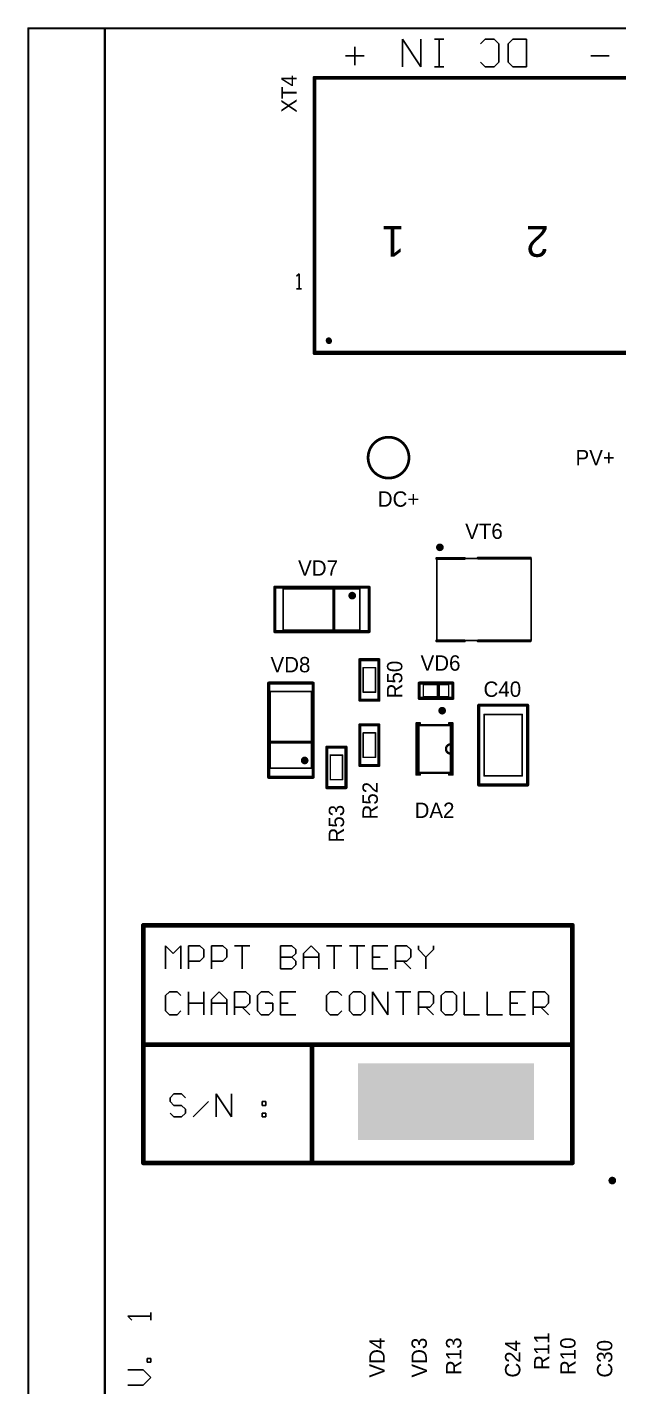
# Model space of a CAD drawing. Header units: millimetres. Extents: x 401 to 806, y 209 to 418.
# Drawn here: x 400.8 to 439.4, y 321.8 to 410.5 of the extents above; entities that cross this region are included whole.
import ezdxf

# ---------------------------------------------------------------- set-up
doc = ezdxf.new("R2010")
doc.units = ezdxf.units.MM
for name, color, linetype in [('KeepOutLayer', 6, 'Continuous'), ('Mechanical1', 6, 'Continuous'), ('TopOverlay', 28, 'Continuous')]:
    doc.layers.add(name, color=color, linetype=linetype)

msp = doc.modelspace()

# ---------------------------------------------------------------- linework, layer by layer
at = {"layer": 'KeepOutLayer', "const_width": 0.15}
for points in [[(400.85, 210.448), (400.85, 410.448)], [(400.85, 410.448), (405.85, 410.448)], [(405.85, 410.448), (505.85, 410.448)], [(405.85, 210.448), (405.85, 410.448)]]:
    msp.add_lwpolyline(points, dxfattribs=at)
at = {"layer": 'KeepOutLayer', "const_width": 0.075}
for points in [[(400.813, 410.448, 1), (400.888, 410.448, 1)], [(400.813, 410.448, 1), (400.888, 410.448, 1)], [(405.813, 410.448, 1), (405.888, 410.448, 1)], [(405.813, 410.448, 1), (405.888, 410.448, 1)], [(405.813, 410.448, 1), (405.888, 410.448, 1)]]:
    msp.add_lwpolyline(points, format="xyb", close=True, dxfattribs=at)
at = {"layer": 'Mechanical1'}
for points, const_width in [([(419.6, 407.148), (440.2, 407.148)], 0.1), ([(419.6, 389.368), (419.6, 407.148)], 0.1), ([(419.6, 389.368), (440.2, 389.368)], 0.1), ([(427.5, 370.522), (427.5, 375.872)], 0.1), ([(427.5, 375.872), (433.65, 375.872)], 0.1), ([(433.65, 370.522), (433.65, 375.872)], 0.1), ([(417.48, 371.198), (417.48, 373.898)], 0.1), ([(417.48, 373.898), (422.48, 373.898)], 0.1), ([(422.48, 371.198), (422.48, 373.898)], 0.1), ([(417.48, 371.198), (422.48, 371.198)], 0.1), ([(427.5, 370.522), (433.65, 370.522)], 0.1), ([(422.7, 368.748), (423.5, 368.748)], 0.1), ([(422.7, 367.148), (422.7, 368.748)], 0.1), ([(423.5, 367.148), (423.5, 368.748)], 0.1), ([(416.63, 367.198), (419.33, 367.198)], 0.1), ([(416.63, 362.198), (416.63, 367.198)], 0.1), ([(419.33, 362.198), (419.33, 367.198)], 0.1), ([(422.7, 367.148), (423.5, 367.148)], 0.1), ([(426.625, 367.647), (428.2, 367.648)], 0.1), ([(426.625, 367.647), (426.625, 366.848)], 0.1), ([(427.6, 366.848), (427.6, 367.648)], 0.1), ([(428.2, 367.648), (428.275, 367.647)], 0.1), ([(428.275, 366.848), (428.275, 367.647)], 0.1), ([(426.625, 366.848), (428.275, 366.848)], 0.1), ([(430.586, 365.698), (433.075, 365.698)], 0.1), ([(430.586, 361.698), (430.586, 365.698)], 0.1), ([(433.075, 361.698), (433.075, 365.698)], 0.1), ([(422.7, 364.498), (423.5, 364.498)], 0.1), ([(422.7, 362.898), (422.7, 364.498)], 0.1), ([(423.5, 362.898), (423.5, 364.498)], 0.1), ([(426.296, 364.997), (428.404, 364.997)], 0.15), ([(426.296, 361.898), (426.296, 364.997)], 0.15), ([(428.404, 361.898), (428.404, 364.997)], 0.15), ([(420.55, 363.048), (421.35, 363.048)], 0.1), ([(420.55, 361.448), (420.55, 363.048)], 0.1), ([(421.35, 361.448), (421.35, 363.048)], 0.1), ([(422.7, 362.898), (423.5, 362.898)], 0.1), ([(416.63, 362.198), (419.33, 362.198)], 0.1), ([(426.296, 361.898), (428.404, 361.898)], 0.15), ([(420.55, 361.448), (421.35, 361.448)], 0.1), ([(430.586, 361.698), (433.075, 361.698)], 0.1)]:
    msp.add_lwpolyline(points, dxfattribs=dict(at, const_width=const_width))
for points, const_width in [([(419.575, 407.148, 1), (419.625, 407.148, 1)], 0.05), ([(419.575, 407.148, 1), (419.625, 407.148, 1)], 0.05), ([(420.551, 390.092, 1), (420.351, 390.092, 1)], 0.2), ([(420.301, 390.092, 1), (420.401, 390.092, 1)], 0.1), ([(420.501, 390.092, 1), (420.601, 390.092, 1)], 0.1), ([(419.575, 389.368, 1), (419.625, 389.368, 1)], 0.05), ([(419.575, 389.368, 1), (419.625, 389.368, 1)], 0.05), ([(427.575, 376.598, 1), (427.825, 376.598, 1)], 0.25), ([(427.475, 375.872, 1), (427.525, 375.872, 1)], 0.05), ([(427.475, 375.872, 1), (427.525, 375.872, 1)], 0.05), ([(433.625, 375.872, 1), (433.675, 375.872, 1)], 0.05), ([(433.625, 375.872, 1), (433.675, 375.872, 1)], 0.05), ([(417.455, 373.898, 1), (417.505, 373.898, 1)], 0.05), ([(417.455, 373.898, 1), (417.505, 373.898, 1)], 0.05), ([(421.855, 373.448, 1), (422.105, 373.448, 1)], 0.25), ([(422.455, 373.898, 1), (422.505, 373.898, 1)], 0.05), ([(422.455, 373.898, 1), (422.505, 373.898, 1)], 0.05), ([(417.455, 371.198, 1), (417.505, 371.198, 1)], 0.05), ([(417.455, 371.198, 1), (417.505, 371.198, 1)], 0.05), ([(422.455, 371.198, 1), (422.505, 371.198, 1)], 0.05), ([(422.455, 371.198, 1), (422.505, 371.198, 1)], 0.05), ([(427.475, 370.522, 1), (427.525, 370.522, 1)], 0.05), ([(427.475, 370.522, 1), (427.525, 370.522, 1)], 0.05), ([(433.625, 370.522, 1), (433.675, 370.522, 1)], 0.05), ([(433.625, 370.522, 1), (433.675, 370.522, 1)], 0.05), ([(422.675, 368.748, 1), (422.725, 368.748, 1)], 0.05), ([(422.675, 368.748, 1), (422.725, 368.748, 1)], 0.05), ([(423.475, 368.748, 1), (423.525, 368.748, 1)], 0.05), ([(423.475, 368.748, 1), (423.525, 368.748, 1)], 0.05), ([(416.605, 367.198, 1), (416.655, 367.198, 1)], 0.05), ([(416.605, 367.198, 1), (416.655, 367.198, 1)], 0.05), ([(419.305, 367.198, 1), (419.355, 367.198, 1)], 0.05), ([(419.305, 367.198, 1), (419.355, 367.198, 1)], 0.05), ([(422.675, 367.148, 1), (422.725, 367.148, 1)], 0.05), ([(422.675, 367.148, 1), (422.725, 367.148, 1)], 0.05), ([(423.475, 367.148, 1), (423.525, 367.148, 1)], 0.05), ([(423.475, 367.148, 1), (423.525, 367.148, 1)], 0.05), ([(426.6, 367.647, 1), (426.65, 367.647, 1)], 0.05), ([(426.6, 367.647, 1), (426.65, 367.647, 1)], 0.05), ([(427.575, 367.648, 1), (427.625, 367.648, 1)], 0.05), ([(428.175, 367.648, 1), (428.225, 367.648, 1)], 0.05), ([(428.175, 367.648, 1), (428.225, 367.648, 1)], 0.05), ([(428.25, 367.647, 1), (428.3, 367.647, 1)], 0.05), ([(428.25, 367.647, 1), (428.3, 367.647, 1)], 0.05), ([(426.6, 366.848, 1), (426.65, 366.848, 1)], 0.05), ([(426.6, 366.848, 1), (426.65, 366.848, 1)], 0.05), ([(427.575, 366.848, 1), (427.625, 366.848, 1)], 0.05), ([(428.25, 366.848, 1), (428.3, 366.848, 1)], 0.05), ([(428.25, 366.848, 1), (428.3, 366.848, 1)], 0.05), ([(430.561, 365.698, 1), (430.611, 365.698, 1)], 0.05), ([(430.561, 365.698, 1), (430.611, 365.698, 1)], 0.05), ([(433.05, 365.698, 1), (433.1, 365.698, 1)], 0.05), ([(433.05, 365.698, 1), (433.1, 365.698, 1)], 0.05), ([(422.675, 364.498, 1), (422.725, 364.498, 1)], 0.05), ([(422.675, 364.498, 1), (422.725, 364.498, 1)], 0.05), ([(423.475, 364.498, 1), (423.525, 364.498, 1)], 0.05), ([(423.475, 364.498, 1), (423.525, 364.498, 1)], 0.05), ([(426.258, 364.997, 1), (426.333, 364.997, 1)], 0.075), ([(426.258, 364.997, 1), (426.333, 364.997, 1)], 0.075), ([(428.367, 364.997, 1), (428.442, 364.997, 1)], 0.075), ([(428.367, 364.997, 1), (428.442, 364.997, 1)], 0.075), ([(428.367, 363.752, 1), (428.442, 363.752, 1)], 0.075), ([(418.755, 362.698, 1), (419.005, 362.698, 1)], 0.25), ([(420.525, 363.048, 1), (420.575, 363.048, 1)], 0.05), ([(420.525, 363.048, 1), (420.575, 363.048, 1)], 0.05), ([(421.325, 363.048, 1), (421.375, 363.048, 1)], 0.05), ([(421.325, 363.048, 1), (421.375, 363.048, 1)], 0.05), ([(422.675, 362.898, 1), (422.725, 362.898, 1)], 0.05), ([(422.675, 362.898, 1), (422.725, 362.898, 1)], 0.05), ([(423.475, 362.898, 1), (423.525, 362.898, 1)], 0.05), ([(423.475, 362.898, 1), (423.525, 362.898, 1)], 0.05), ([(428.367, 363.143, 1), (428.442, 363.143, 1)], 0.075), ([(416.605, 362.198, 1), (416.655, 362.198, 1)], 0.05), ([(416.605, 362.198, 1), (416.655, 362.198, 1)], 0.05), ([(419.305, 362.198, 1), (419.355, 362.198, 1)], 0.05), ([(419.305, 362.198, 1), (419.355, 362.198, 1)], 0.05), ([(426.258, 361.898, 1), (426.333, 361.898, 1)], 0.075), ([(426.258, 361.898, 1), (426.333, 361.898, 1)], 0.075), ([(428.367, 361.898, 1), (428.442, 361.898, 1)], 0.075), ([(428.367, 361.898, 1), (428.442, 361.898, 1)], 0.075), ([(420.525, 361.448, 1), (420.575, 361.448, 1)], 0.05), ([(420.525, 361.448, 1), (420.575, 361.448, 1)], 0.05), ([(421.325, 361.448, 1), (421.375, 361.448, 1)], 0.05), ([(421.325, 361.448, 1), (421.375, 361.448, 1)], 0.05), ([(430.561, 361.698, 1), (430.611, 361.698, 1)], 0.05), ([(430.561, 361.698, 1), (430.611, 361.698, 1)], 0.05), ([(433.05, 361.698, 1), (433.1, 361.698, 1)], 0.05), ([(433.05, 361.698, 1), (433.1, 361.698, 1)], 0.05), ([(438.825, 335.298, 1), (439.075, 335.298, 1)], 0.25)]:
    msp.add_lwpolyline(points, format="xyb", close=True, dxfattribs=dict(at, const_width=const_width))
at = {"layer": 'Mechanical1', "const_width": 0.15}
msp.add_lwpolyline([(428.404, 363.143, -1), (428.404, 363.752)], format="xyb", dxfattribs=at)
at = {"layer": 'TopOverlay'}
for p, q in [((426.452, 407.948), (425.253, 409.748)), ((425.253, 409.748), (425.253, 407.948)), ((426.452, 409.748), (426.452, 407.948)), ((427.952, 409.748), (427.352, 409.748)), ((427.652, 407.948), (427.652, 409.748)), ((427.652, 409.748), (427.952, 409.748)), ((430.651, 409.748), (430.351, 409.448)), ((431.251, 409.748), (430.651, 409.748)), ((431.551, 409.448), (431.251, 409.748)), ((432.45, 409.748), (432.15, 409.448)), ((433.35, 409.748), (432.45, 409.748)), ((433.35, 407.948), (433.35, 409.748)), ((422.15, 408.048), (422.15, 409.248)), ((431.551, 408.248), (431.551, 409.448)), ((432.15, 409.448), (432.15, 408.248)), ((422.75, 408.648), (421.55, 408.648)), ((427.952, 407.948), (427.352, 407.948)), ((427.352, 407.948), (427.652, 407.948)), ((430.351, 408.248), (430.651, 407.948)), ((430.651, 407.948), (431.251, 407.948)), ((431.251, 407.948), (431.551, 408.248)), ((432.15, 408.248), (432.45, 407.948)), ((432.45, 407.948), (433.35, 407.948)), ((437.55, 408.648), (438.75, 408.648)), ((418.517, 394.447), (418.35, 394.281)), ((418.517, 393.448), (418.517, 394.447)), ((418.35, 393.448), (418.683, 393.448)), ((418.683, 393.448), (418.517, 393.448)), ((409.8, 349.112), (409.8, 350.611)), ((409.8, 350.611), (410.3, 350.111)), ((410.3, 350.111), (410.8, 350.611)), ((410.8, 350.611), (410.8, 349.112)), ((411.3, 349.112), (411.3, 350.611)), ((411.3, 350.611), (412.049, 350.611)), ((412.049, 350.611), (412.299, 350.361)), ((412.299, 350.361), (412.299, 349.862)), ((412.799, 349.112), (412.799, 350.611)), ((412.799, 350.611), (413.549, 350.611)), ((413.549, 350.611), (413.799, 350.361)), ((413.799, 350.361), (413.799, 349.862)), ((414.299, 350.611), (415.298, 350.611)), ((415.298, 350.611), (414.798, 350.611)), ((414.798, 350.611), (414.798, 349.112)), ((417.298, 350.611), (417.298, 349.112)), ((418.047, 350.611), (417.298, 350.611)), ((418.297, 350.361), (418.047, 350.611)), ((418.297, 350.111), (418.297, 350.361)), ((418.797, 350.111), (419.297, 350.611)), ((419.297, 350.611), (419.797, 350.111)), ((420.297, 350.611), (421.296, 350.611)), ((421.296, 350.611), (420.796, 350.611)), ((420.796, 350.611), (420.796, 349.112)), ((421.796, 350.611), (422.796, 350.611)), ((422.796, 350.611), (422.296, 350.611)), ((422.296, 350.611), (422.296, 349.112)), ((424.295, 350.611), (423.296, 350.611)), ((423.296, 350.611), (423.296, 349.112)), ((424.795, 349.112), (424.795, 350.611)), ((424.795, 350.611), (425.545, 350.611)), ((425.545, 350.611), (425.795, 350.361)), ((425.795, 350.361), (425.795, 349.862)), ((426.295, 350.611), (426.295, 350.361)), ((426.295, 350.361), (426.795, 349.862)), ((426.795, 349.862), (427.294, 350.361)), ((427.294, 350.361), (427.294, 350.611)), ((412.049, 349.612), (411.3, 349.612)), ((412.299, 349.862), (412.049, 349.612)), ((413.549, 349.612), (412.799, 349.612)), ((413.799, 349.862), (413.549, 349.612)), ((418.047, 349.862), (417.298, 349.862)), ((417.298, 349.862), (418.047, 349.862)), ((418.047, 349.862), (418.297, 350.111)), ((418.297, 349.612), (418.047, 349.862)), ((418.297, 349.362), (418.297, 349.612)), ((418.797, 349.112), (418.797, 350.111)), ((419.797, 349.862), (418.797, 349.862)), ((419.797, 350.111), (419.797, 349.112)), ((419.797, 349.112), (419.797, 349.862)), ((423.296, 349.862), (423.795, 349.862)), ((425.545, 349.612), (424.795, 349.612)), ((425.295, 349.612), (425.795, 349.112)), ((425.795, 349.862), (425.545, 349.612)), ((426.795, 349.862), (426.795, 349.112)), ((417.298, 349.112), (418.047, 349.112)), ((418.047, 349.112), (418.297, 349.362)), ((423.296, 349.112), (424.295, 349.112)), ((410.05, 347.611), (409.8, 347.361)), ((410.55, 347.611), (410.05, 347.611)), ((410.8, 347.361), (410.55, 347.611)), ((411.3, 347.611), (411.3, 346.112)), ((412.299, 346.862), (412.299, 347.611)), ((412.299, 347.611), (412.299, 346.112)), ((412.799, 347.111), (413.299, 347.611)), ((413.299, 347.611), (413.799, 347.111)), ((414.299, 346.112), (414.299, 347.611)), ((414.299, 347.611), (415.048, 347.611)), ((415.048, 347.611), (415.298, 347.361)), ((416.048, 347.611), (415.798, 347.361)), ((416.548, 347.611), (416.048, 347.611)), ((416.798, 347.361), (416.548, 347.611)), ((418.297, 347.611), (417.298, 347.611)), ((417.298, 347.611), (417.298, 346.112)), ((420.547, 347.611), (420.297, 347.361)), ((421.046, 347.611), (420.547, 347.611)), ((421.296, 347.361), (421.046, 347.611)), ((422.046, 347.611), (421.796, 347.361)), ((422.546, 347.611), (422.046, 347.611)), ((422.796, 347.361), (422.546, 347.611)), ((423.296, 346.112), (423.296, 347.611)), ((423.296, 347.611), (424.295, 346.112)), ((424.295, 346.112), (424.295, 347.611)), ((424.795, 347.611), (425.795, 347.611)), ((425.795, 347.611), (425.295, 347.611)), ((425.295, 347.611), (425.295, 346.112)), ((426.295, 346.112), (426.295, 347.611)), ((426.295, 347.611), (427.044, 347.611)), ((427.044, 347.611), (427.294, 347.361)), ((428.044, 347.611), (427.794, 347.361)), ((428.544, 347.611), (428.044, 347.611)), ((428.794, 347.361), (428.544, 347.611)), ((429.294, 347.611), (429.294, 346.112)), ((430.793, 347.611), (430.793, 346.112)), ((433.292, 347.611), (432.293, 347.611)), ((432.293, 347.611), (432.293, 346.112)), ((433.792, 346.112), (433.792, 347.611)), ((433.792, 347.611), (434.542, 347.611)), ((434.542, 347.611), (434.792, 347.361)), ((409.8, 347.361), (409.8, 346.362)), ((411.3, 346.112), (411.3, 346.862)), ((411.3, 346.862), (412.299, 346.862)), ((412.799, 346.112), (412.799, 347.111)), ((413.799, 346.862), (412.799, 346.862)), ((413.799, 347.111), (413.799, 346.112)), ((413.799, 346.112), (413.799, 346.862)), ((415.298, 346.862), (415.048, 346.612)), ((415.298, 347.361), (415.298, 346.862)), ((415.798, 347.361), (415.798, 346.362)), ((416.798, 346.862), (416.298, 346.862)), ((416.798, 346.362), (416.798, 346.862)), ((417.298, 346.862), (417.797, 346.862)), ((420.297, 347.361), (420.297, 346.362)), ((421.796, 347.361), (421.796, 346.362)), ((422.796, 346.362), (422.796, 347.361)), ((427.294, 346.862), (427.044, 346.612)), ((427.294, 347.361), (427.294, 346.862)), ((427.794, 347.361), (427.794, 346.362)), ((428.794, 346.362), (428.794, 347.361)), ((432.293, 346.862), (432.793, 346.862)), ((434.792, 346.862), (434.542, 346.612)), ((434.792, 347.361), (434.792, 346.862)), ((409.8, 346.362), (410.05, 346.112)), ((410.05, 346.112), (410.55, 346.112)), ((410.55, 346.112), (410.8, 346.362)), ((415.048, 346.612), (414.299, 346.612)), ((414.798, 346.612), (415.298, 346.112)), ((415.798, 346.362), (416.048, 346.112)), ((416.048, 346.112), (416.548, 346.112)), ((416.548, 346.112), (416.798, 346.362)), ((417.298, 346.112), (418.297, 346.112)), ((420.297, 346.362), (420.547, 346.112)), ((420.547, 346.112), (421.046, 346.112)), ((421.046, 346.112), (421.296, 346.362)), ((421.796, 346.362), (422.046, 346.112)), ((422.046, 346.112), (422.546, 346.112)), ((422.546, 346.112), (422.796, 346.362)), ((427.044, 346.612), (426.295, 346.612)), ((426.795, 346.612), (427.294, 346.112)), ((427.794, 346.362), (428.044, 346.112)), ((428.044, 346.112), (428.544, 346.112)), ((428.544, 346.112), (428.794, 346.362)), ((429.294, 346.112), (430.293, 346.112)), ((430.793, 346.112), (431.793, 346.112)), ((432.293, 346.112), (433.292, 346.112)), ((434.542, 346.612), (433.792, 346.612)), ((434.292, 346.612), (434.792, 346.112)), ((410.35, 340.947), (410.1, 340.697)), ((410.1, 340.697), (410.1, 340.447)), ((410.85, 340.947), (410.35, 340.947)), ((411.1, 340.697), (410.85, 340.947)), ((413.099, 339.448), (413.099, 340.947)), ((413.099, 340.947), (414.099, 339.448)), ((414.099, 339.448), (414.099, 340.947)), ((410.1, 340.447), (410.35, 340.197)), ((410.35, 339.448), (410.1, 339.698)), ((410.35, 340.197), (410.85, 340.197)), ((410.85, 340.197), (411.1, 339.947)), ((411.1, 339.698), (410.85, 339.448)), ((411.1, 339.947), (411.1, 339.698)), ((411.6, 339.448), (412.599, 340.447)), ((416.098, 340.447), (416.348, 340.447)), ((416.098, 340.197), (416.098, 340.447)), ((416.348, 340.197), (416.098, 340.197)), ((416.098, 339.698), (416.348, 339.698)), ((416.098, 339.448), (416.098, 339.698)), ((416.348, 340.447), (416.348, 340.197)), ((416.348, 339.698), (416.348, 339.448)), ((410.85, 339.448), (410.35, 339.448)), ((416.348, 339.448), (416.098, 339.448)), ((408.85, 326.445), (407.35, 326.445)), ((407.35, 326.445), (407.6, 326.195)), ((408.85, 326.195), (408.85, 326.695)), ((408.85, 326.695), (408.85, 326.445)), ((408.6, 323.446), (408.6, 323.696)), ((408.6, 323.696), (408.85, 323.696)), ((408.85, 323.696), (408.85, 323.446)), ((408.35, 322.946), (407.35, 322.946)), ((408.85, 322.446), (408.35, 322.946)), ((408.85, 323.446), (408.6, 323.446)), ((407.35, 321.947), (408.35, 321.947)), ((408.35, 321.947), (408.85, 322.446))]:
    msp.add_line(p, q, dxfattribs=at)
for points, const_width in [([(419.5, 389.248), (419.5, 407.248)], 0.2), ([(419.5, 407.248), (440.3, 407.248)], 0.2), ([(419.5, 389.248), (440.3, 389.248)], 0.2), ([(430.2, 375.898), (433.6, 375.898)], 0.2), ([(427.5, 375.873), (429.3, 375.873)], 0.2), ([(416.93, 371.098), (416.93, 373.998)], 0.2), ([(416.93, 373.998), (423.08, 373.998)], 0.2), ([(420.78, 371.098), (420.78, 373.998)], 0.2), ([(423.08, 371.098), (423.08, 373.998)], 0.2), ([(416.93, 371.098), (423.08, 371.098)], 0.2), ([(427.5, 370.498), (429.3, 370.498)], 0.2), ([(430.2, 370.498), (433.6, 370.498)], 0.2), ([(422.475, 369.273), (423.725, 369.273)], 0.2), ([(422.475, 366.623), (422.475, 369.273)], 0.2), ([(423.725, 366.623), (423.725, 369.273)], 0.2), ([(416.53, 367.748), (419.43, 367.748)], 0.2), ([(416.53, 361.598), (416.53, 367.748)], 0.2), ([(419.43, 361.598), (419.43, 367.748)], 0.2), ([(426.35, 366.748), (426.35, 367.748)], 0.2), ([(426.35, 367.748), (428.55, 367.748)], 0.2), ([(427.6, 366.848), (427.6, 367.748)], 0.2), ([(428.55, 366.748), (428.55, 367.748)], 0.2), ([(422.475, 366.623), (423.725, 366.623)], 0.2), ([(426.35, 366.748), (428.55, 366.748)], 0.2), ([(430.23, 361.098), (430.23, 366.298)], 0.2), ([(430.23, 366.298), (433.43, 366.298)], 0.2), ([(433.43, 361.098), (433.43, 366.298)], 0.2), ([(422.475, 365.023), (423.725, 365.023)], 0.2), ([(422.475, 362.373), (422.475, 365.023)], 0.2), ([(423.725, 362.373), (423.725, 365.023)], 0.2), ([(426.169, 365.124), (426.405, 365.124)], 0.15), ([(426.169, 361.771), (426.169, 365.124)], 0.15), ([(428.295, 365.124), (428.531, 365.124)], 0.15), ([(428.531, 361.771), (428.531, 365.124)], 0.15), ([(416.53, 363.898), (419.43, 363.898)], 0.2), ([(420.325, 363.573), (421.575, 363.573)], 0.2), ([(420.325, 360.923), (420.325, 363.573)], 0.2), ([(421.575, 360.923), (421.575, 363.573)], 0.2), ([(422.475, 362.373), (423.725, 362.373)], 0.2), ([(426.169, 361.771), (426.405, 361.771)], 0.15), ([(428.295, 361.771), (428.531, 361.771)], 0.15), ([(416.53, 361.598), (419.43, 361.598)], 0.2), ([(420.325, 360.923), (421.575, 360.923)], 0.2), ([(430.23, 361.098), (433.43, 361.098)], 0.2), ([(408.35, 344.169), (408.35, 351.948)], 0.3), ([(408.35, 351.948), (436.35, 351.948)], 0.3), ([(436.35, 344.169), (436.35, 351.948)], 0.3), ([(408.35, 336.448), (408.35, 344.169)], 0.3), ([(408.35, 344.169), (436.35, 344.169)], 0.3), ([(419.35, 336.448), (419.35, 344.169)], 0.3), ([(436.35, 336.448), (436.35, 344.169)], 0.3), ([(408.35, 336.448), (436.35, 336.448)], 0.3)]:
    msp.add_lwpolyline(points, dxfattribs=dict(at, const_width=const_width))
for points, const_width in [([(419.45, 407.248, 1), (419.55, 407.248, 1)], 0.1), ([(419.45, 407.248, 1), (419.55, 407.248, 1)], 0.1), ([(420.566, 390.055, 1), (420.366, 390.055, 1)], 0.2), ([(419.45, 389.248, 1), (419.55, 389.248, 1)], 0.1), ([(419.45, 389.248, 1), (419.55, 389.248, 1)], 0.1), ([(420.316, 390.055, 1), (420.416, 390.055, 1)], 0.1), ([(420.516, 390.055, 1), (420.616, 390.055, 1)], 0.1), ([(425.684, 382.448, 1), (423.017, 382.448, 1)], 0.178), ([(422.972, 382.448, 1), (423.061, 382.448, 1)], 0.0889), ([(425.639, 382.448, 1), (425.728, 382.448, 1)], 0.0889), ([(427.825, 376.598, 1), (427.575, 376.598, 1)], 0.25), ([(427.513, 376.598, 1), (427.637, 376.598, 1)], 0.125), ([(427.763, 376.598, 1), (427.888, 376.598, 1)], 0.125), ([(430.15, 375.898, 1), (430.25, 375.898, 1)], 0.1), ([(433.55, 375.898, 1), (433.65, 375.898, 1)], 0.1), ([(427.45, 375.873, 1), (427.55, 375.873, 1)], 0.1), ([(429.25, 375.873, 1), (429.35, 375.873, 1)], 0.1), ([(416.88, 373.998, 1), (416.98, 373.998, 1)], 0.1), ([(416.88, 373.998, 1), (416.98, 373.998, 1)], 0.1), ([(420.73, 373.998, 1), (420.83, 373.998, 1)], 0.1), ([(423.03, 373.998, 1), (423.13, 373.998, 1)], 0.1), ([(423.03, 373.998, 1), (423.13, 373.998, 1)], 0.1), ([(416.88, 371.098, 1), (416.98, 371.098, 1)], 0.1), ([(416.88, 371.098, 1), (416.98, 371.098, 1)], 0.1), ([(420.73, 371.098, 1), (420.83, 371.098, 1)], 0.1), ([(423.03, 371.098, 1), (423.13, 371.098, 1)], 0.1), ([(423.03, 371.098, 1), (423.13, 371.098, 1)], 0.1), ([(427.45, 370.498, 1), (427.55, 370.498, 1)], 0.1), ([(429.25, 370.498, 1), (429.35, 370.498, 1)], 0.1), ([(430.15, 370.498, 1), (430.25, 370.498, 1)], 0.1), ([(433.55, 370.498, 1), (433.65, 370.498, 1)], 0.1), ([(422.425, 369.273, 1), (422.525, 369.273, 1)], 0.1), ([(422.425, 369.273, 1), (422.525, 369.273, 1)], 0.1), ([(423.675, 369.273, 1), (423.775, 369.273, 1)], 0.1), ([(423.675, 369.273, 1), (423.775, 369.273, 1)], 0.1), ([(416.48, 367.748, 1), (416.58, 367.748, 1)], 0.1), ([(416.48, 367.748, 1), (416.58, 367.748, 1)], 0.1), ([(419.38, 367.748, 1), (419.48, 367.748, 1)], 0.1), ([(419.38, 367.748, 1), (419.48, 367.748, 1)], 0.1), ([(426.3, 367.748, 1), (426.4, 367.748, 1)], 0.1), ([(426.3, 367.748, 1), (426.4, 367.748, 1)], 0.1), ([(427.55, 367.748, 1), (427.65, 367.748, 1)], 0.1), ([(428.5, 367.748, 1), (428.6, 367.748, 1)], 0.1), ([(428.5, 367.748, 1), (428.6, 367.748, 1)], 0.1), ([(422.425, 366.623, 1), (422.525, 366.623, 1)], 0.1), ([(422.425, 366.623, 1), (422.525, 366.623, 1)], 0.1), ([(423.675, 366.623, 1), (423.775, 366.623, 1)], 0.1), ([(423.675, 366.623, 1), (423.775, 366.623, 1)], 0.1), ([(426.3, 366.748, 1), (426.4, 366.748, 1)], 0.1), ([(426.3, 366.748, 1), (426.4, 366.748, 1)], 0.1), ([(427.55, 366.848, 1), (427.65, 366.848, 1)], 0.1), ([(428.5, 366.748, 1), (428.6, 366.748, 1)], 0.1), ([(428.5, 366.748, 1), (428.6, 366.748, 1)], 0.1), ([(430.18, 366.298, 1), (430.28, 366.298, 1)], 0.1), ([(430.18, 366.298, 1), (430.28, 366.298, 1)], 0.1), ([(433.38, 366.298, 1), (433.48, 366.298, 1)], 0.1), ([(433.38, 366.298, 1), (433.48, 366.298, 1)], 0.1), ([(427.975, 365.943, 1), (427.725, 365.943, 1)], 0.25), ([(427.663, 365.943, 1), (427.787, 365.943, 1)], 0.125), ([(427.913, 365.943, 1), (428.038, 365.943, 1)], 0.125), ([(422.425, 365.023, 1), (422.525, 365.023, 1)], 0.1), ([(422.425, 365.023, 1), (422.525, 365.023, 1)], 0.1), ([(423.675, 365.023, 1), (423.775, 365.023, 1)], 0.1), ([(423.675, 365.023, 1), (423.775, 365.023, 1)], 0.1), ([(426.131, 365.124, 1), (426.206, 365.124, 1)], 0.075), ([(426.131, 365.124, 1), (426.206, 365.124, 1)], 0.075), ([(426.367, 365.124, 1), (426.442, 365.124, 1)], 0.075), ([(428.258, 365.124, 1), (428.333, 365.124, 1)], 0.075), ([(428.494, 365.124, 1), (428.569, 365.124, 1)], 0.075), ([(428.494, 365.124, 1), (428.569, 365.124, 1)], 0.075), ([(416.48, 363.898, 1), (416.58, 363.898, 1)], 0.1), ([(419.38, 363.898, 1), (419.48, 363.898, 1)], 0.1), ([(420.275, 363.573, 1), (420.375, 363.573, 1)], 0.1), ([(420.275, 363.573, 1), (420.375, 363.573, 1)], 0.1), ([(421.525, 363.573, 1), (421.625, 363.573, 1)], 0.1), ([(421.525, 363.573, 1), (421.625, 363.573, 1)], 0.1), ([(422.425, 362.373, 1), (422.525, 362.373, 1)], 0.1), ([(422.425, 362.373, 1), (422.525, 362.373, 1)], 0.1), ([(423.675, 362.373, 1), (423.775, 362.373, 1)], 0.1), ([(423.675, 362.373, 1), (423.775, 362.373, 1)], 0.1), ([(426.131, 361.771, 1), (426.206, 361.771, 1)], 0.075), ([(426.131, 361.771, 1), (426.206, 361.771, 1)], 0.075), ([(426.367, 361.771, 1), (426.442, 361.771, 1)], 0.075), ([(428.258, 361.771, 1), (428.333, 361.771, 1)], 0.075), ([(428.494, 361.771, 1), (428.569, 361.771, 1)], 0.075), ([(428.494, 361.771, 1), (428.569, 361.771, 1)], 0.075), ([(416.48, 361.598, 1), (416.58, 361.598, 1)], 0.1), ([(416.48, 361.598, 1), (416.58, 361.598, 1)], 0.1), ([(419.38, 361.598, 1), (419.48, 361.598, 1)], 0.1), ([(419.38, 361.598, 1), (419.48, 361.598, 1)], 0.1), ([(420.275, 360.923, 1), (420.375, 360.923, 1)], 0.1), ([(420.275, 360.923, 1), (420.375, 360.923, 1)], 0.1), ([(421.525, 360.923, 1), (421.625, 360.923, 1)], 0.1), ([(421.525, 360.923, 1), (421.625, 360.923, 1)], 0.1), ([(430.18, 361.098, 1), (430.28, 361.098, 1)], 0.1), ([(430.18, 361.098, 1), (430.28, 361.098, 1)], 0.1), ([(433.38, 361.098, 1), (433.48, 361.098, 1)], 0.1), ([(433.38, 361.098, 1), (433.48, 361.098, 1)], 0.1), ([(408.275, 351.948, 1), (408.425, 351.948, 1)], 0.15), ([(408.275, 351.948, 1), (408.425, 351.948, 1)], 0.15), ([(436.275, 351.948, 1), (436.425, 351.948, 1)], 0.15), ([(436.275, 351.948, 1), (436.425, 351.948, 1)], 0.15), ([(408.275, 344.169, 1), (408.425, 344.169, 1)], 0.15), ([(408.275, 344.169, 1), (408.425, 344.169, 1)], 0.15), ([(408.275, 344.169, 1), (408.425, 344.169, 1)], 0.15), ([(419.275, 344.169, 1), (419.425, 344.169, 1)], 0.15), ([(436.275, 344.169, 1), (436.425, 344.169, 1)], 0.15), ([(436.275, 344.169, 1), (436.425, 344.169, 1)], 0.15), ([(436.275, 344.169, 1), (436.425, 344.169, 1)], 0.15), ([(408.275, 336.448, 1), (408.425, 336.448, 1)], 0.15), ([(408.275, 336.448, 1), (408.425, 336.448, 1)], 0.15), ([(419.275, 336.448, 1), (419.425, 336.448, 1)], 0.15), ([(436.275, 336.448, 1), (436.425, 336.448, 1)], 0.15), ([(436.275, 336.448, 1), (436.425, 336.448, 1)], 0.15), ([(439.075, 335.298, 1), (438.825, 335.298, 1)], 0.25), ([(438.763, 335.298, 1), (438.887, 335.298, 1)], 0.125), ([(439.013, 335.298, 1), (439.138, 335.298, 1)], 0.125)]:
    msp.add_lwpolyline(points, format="xyb", close=True, dxfattribs=dict(at, const_width=const_width))
msp.add_solid([(422.35, 337.948), (433.85, 337.948), (422.35, 342.948), (433.85, 342.948)], dxfattribs=at)

# ---------------------------------------------------------------- texts
at = {"layer": 'Mechanical1'}
for s, p in [('1', (425.4, 397.548)), ('2', (434.8, 397.548))]:
    msp.add_text(s, height=2, rotation=180, dxfattribs=at).set_placement(p)
at = {"layer": 'TopOverlay'}
for s, p in [('XT4', (418.35, 404.948)), ('R50', (425.25, 366.748)), ('R52', (423.65, 358.848)), ('R53', (421.45, 357.348)), ('VD4', (424.1, 322.448)), ('VD3', (426.85, 322.448)), ('R13', (429.1, 322.614)), ('C24', (432.95, 322.448)), ('R11', (434.85, 322.947)), ('R10', (436.55, 322.614)), ('C30', (438.95, 322.448))]:
    msp.add_text(s, height=1, rotation=90, dxfattribs=at).set_placement(p)
for s, p in [('PV+', (436.55, 381.948)), ('DC+', (423.65, 379.248)), ('VT6', (429.35, 377.148)), ('VD7', (418.45, 374.748)), ('VD8', (416.65, 368.448)), ('VD6', (426.441, 368.554)), ('C40', (430.55, 366.848)), ('DA2', (426.05, 358.948))]:
    msp.add_text(s, height=1, dxfattribs=at).set_placement(p)

doc.saveas('drawing.dxf')
